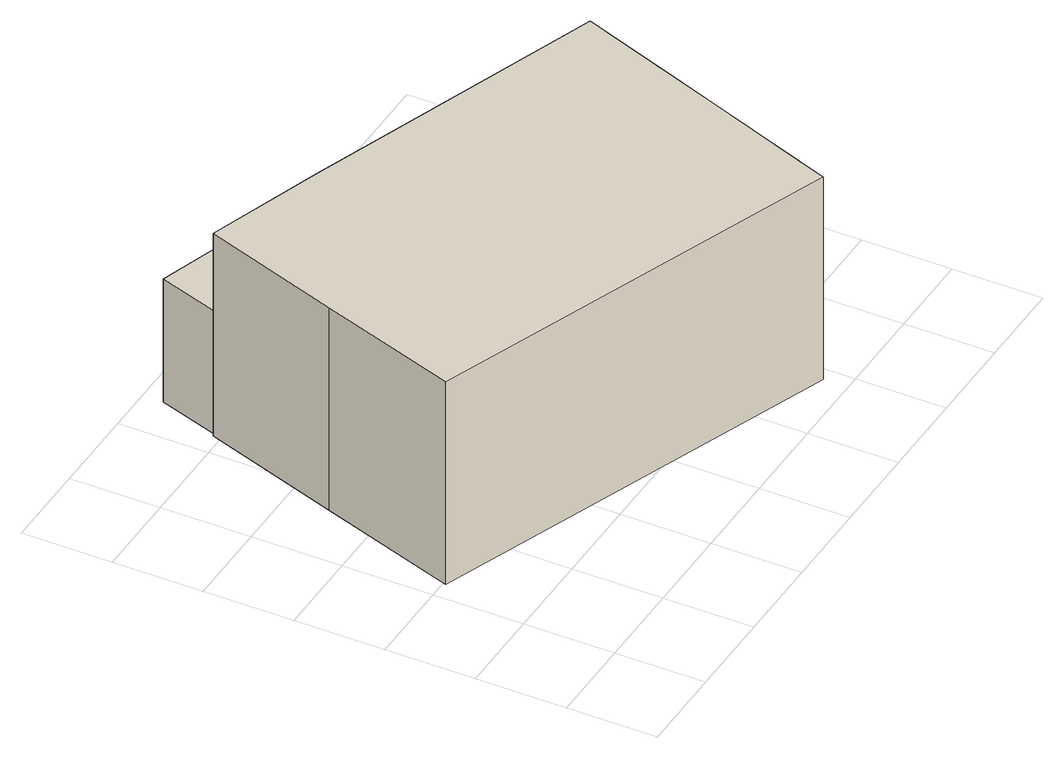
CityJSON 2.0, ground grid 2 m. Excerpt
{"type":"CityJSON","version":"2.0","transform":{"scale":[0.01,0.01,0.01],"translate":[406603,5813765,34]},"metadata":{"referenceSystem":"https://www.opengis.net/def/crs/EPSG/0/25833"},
"CityObjects":{
"building1":{"type":"Building","attributes":{"Gemeindeschluessel":"11000009","function":"31001_1010"},"address":[{"country":"Germany","locality":"Berlin","thoroughfareNumber":"61","thoroughfareName":"Dahlwitzer Landstraße"}],"children":["building1-1","building1-2"]},
"building1-1":{"type":"BuildingPart","attributes":{"BezugspunktDach":"2200","measuredHeight":5.36,"storeysAboveGround":2},"parents":["building1"],"geometry":[{"type":"MultiSurface","lod":"1","boundaries":[[[0,1,2,3,4,5,6,7,8]],[[9,10,11,12,13,14,15,16,17]],[[9,17,8,7]],[[10,9,7,6]],[[18,19,6,5]],[[11,10,20,21,22]],[[12,11,5,4]],[[13,12,4,3]],[[14,13,3,2]],[[15,14,2,1]],[[16,15,1,0]],[[17,16,0,8]],[[22,21,20,19,18]]]}]},
"building1-2":{"type":"BuildingPart","attributes":{"BezugspunktDach":"2200","measuredHeight":3,"storeysAboveGround":2},"parents":["building1"],"geometry":[{"type":"Solid","lod":"1","boundaries":[[[[18,23,24,19]],[[25,26,21,20]],[[25,20,19,24]],[[26,25,24,23]],[[21,26,23,18]],[[20,21,18,19]]]]}]}
},
"vertices":[
[970,55,547],[993,120,547],[1086,373,547],[1134,507,547],[1201,691,547],[518,930,547],[253,1018,547],[147,706,547],[42,394,547],[147,706,53],[253,1018,53],[518,930,53],[1201,691,53],[1134,507,53],[1086,373,53],[993,120,53],[970,55,53],[42,394,53],[518,930,359],[253,1018,359],[253,1018,59],[518,930,59],[518,930,159],
[570,1064,359],[297,1151,359],[297,1151,59],[570,1064,59]
]}
